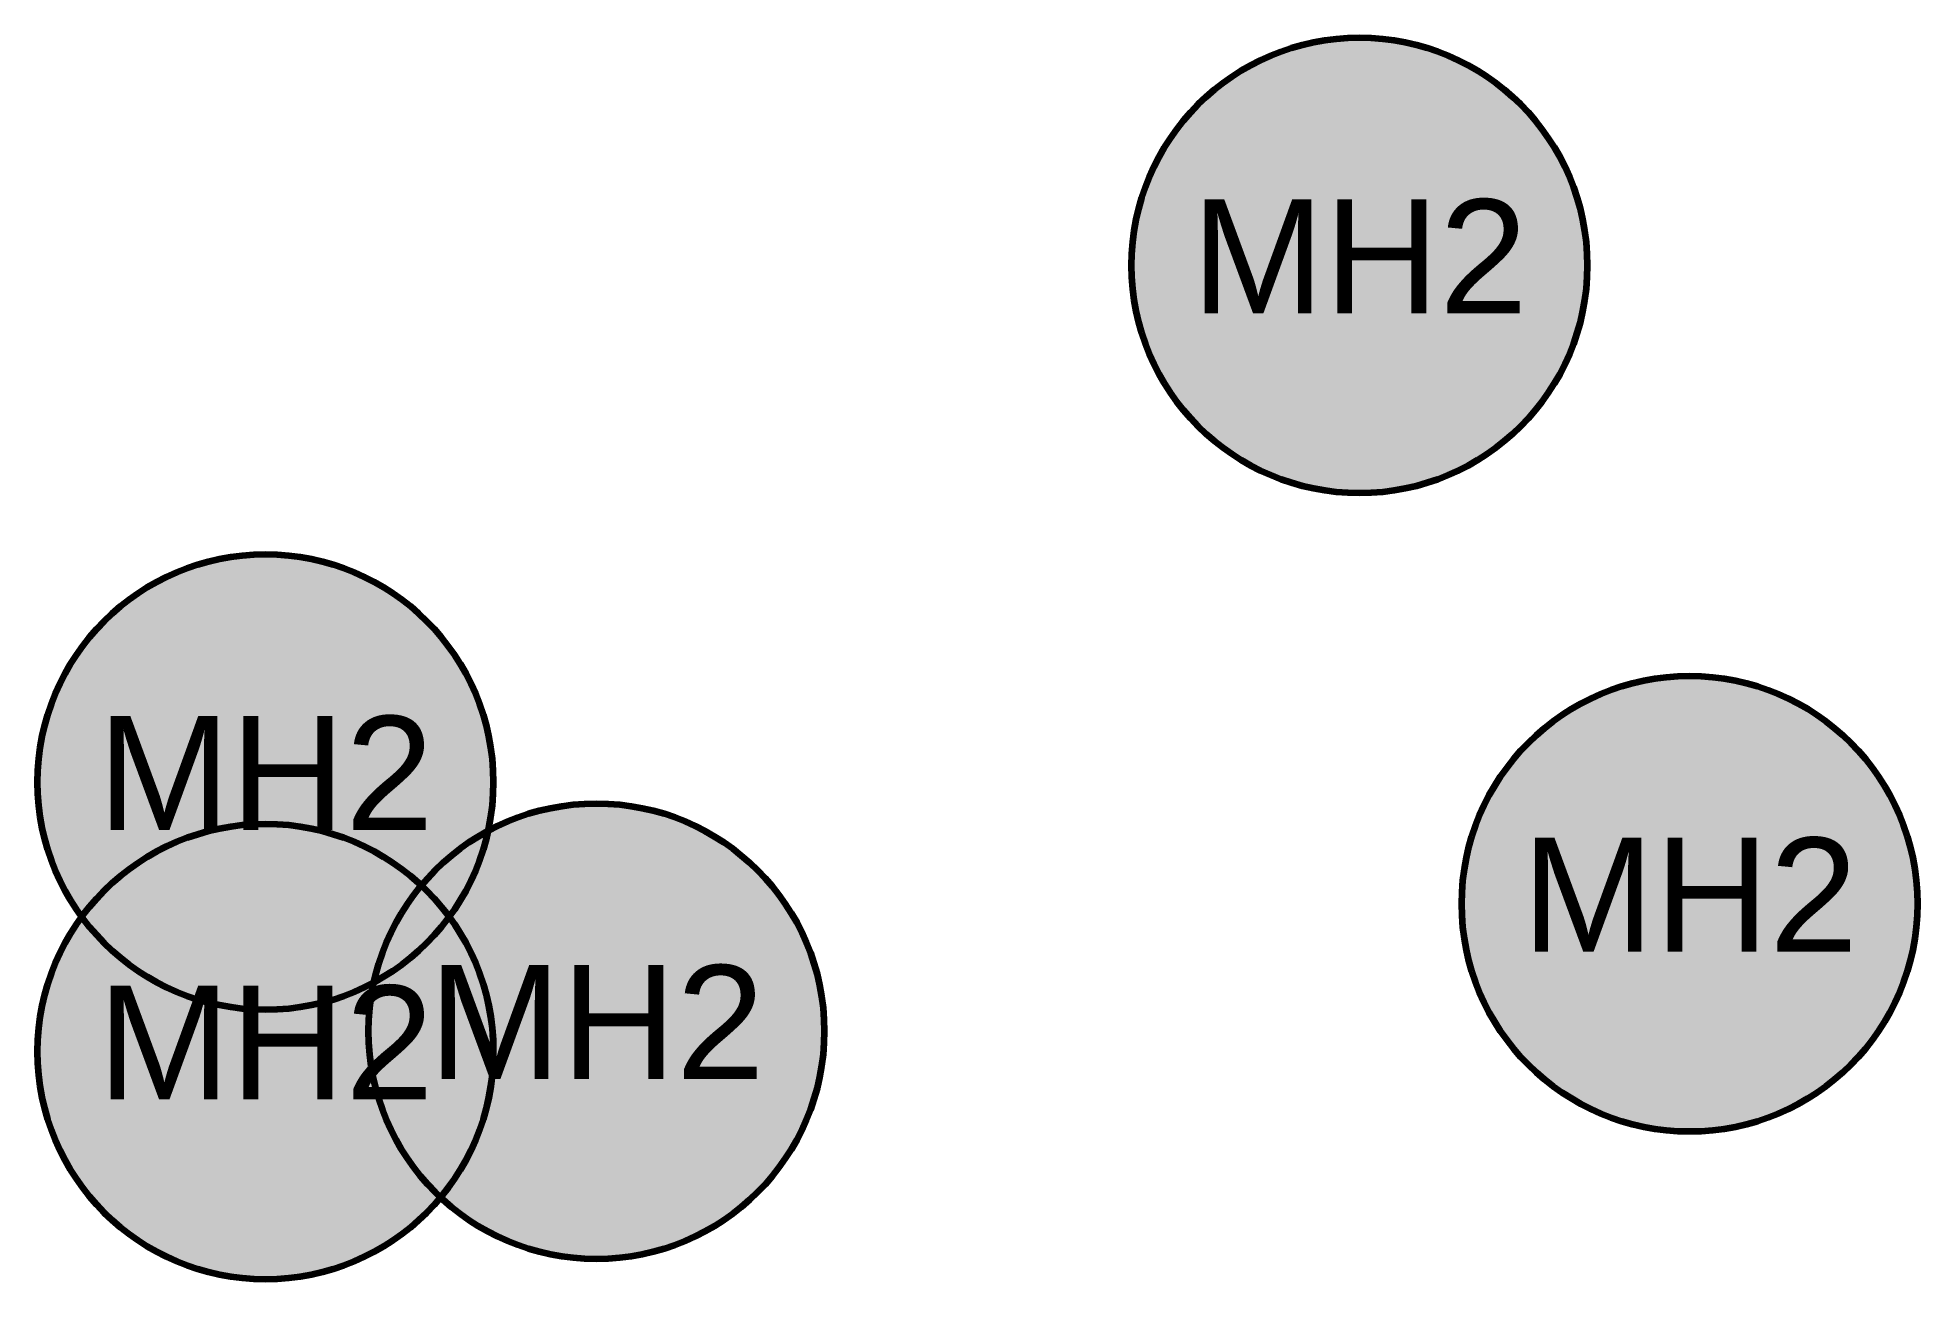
# Model space of a CAD drawing. Header units: millimetres. Extents: x 4167 to 8975, y 2111 to 5892.
# Drawn here: x 8933.76 to 8975.02, y 5864.76 to 5892.01 of the extents above.
import ezdxf

# ---------------------------------------------------------------- set-up
doc = ezdxf.new("R2010")
doc.units = ezdxf.units.MM
for name, color, linetype, lineweight in [('Manhole', 106, 'Continuous', 100), ('Manhole No', 7, 'Continuous', 30), ('Pipe', 170, 'Continuous', 35)]:
    doc.layers.add(name, color=color, linetype=linetype, lineweight=lineweight)
doc.styles.get("Standard").update_dxf_attribs({"font": 'arial.ttf'})

# ---------------------------------------------------------------- blocks, each defined once
blk = doc.blocks.new('Manhole')
at = {"layer": 'Manhole'}
h = blk.add_hatch(color=256, dxfattribs=at)
h.dxf.hatch_style = 1
h.paths.add_polyline_path([(4471.945, 3000.514, 1), (4461.945, 3000.514, 1)])
blk.add_circle((4466.945, 3000.514), 5, dxfattribs=at)
at = {"layer": 'Manhole No'}
blk.add_text('MH2', height=2.5, dxfattribs=at).set_placement((4463.265, 2999.464))

msp = doc.modelspace()

# ---------------------------------------------------------------- hatches: boundary and pattern name
at = {"layer": 'Manhole'}
h = msp.add_hatch(color=256, dxfattribs=at)
h.dxf.hatch_style = 1
h.paths.add_polyline_path([(8943.764, 5875.674, 1), (8933.764, 5875.674, 1)])
h = msp.add_hatch(color=256, dxfattribs=at)
h.dxf.hatch_style = 1
h.paths.add_polyline_path([(8975.018, 5873.003, 1), (8965.018, 5873.003, 1)])
h = msp.add_hatch(color=256, dxfattribs=at)
h.dxf.hatch_style = 1
h.paths.add_polyline_path([(8951.027, 5870.207, 1), (8941.027, 5870.207, 1)])
h = msp.add_hatch(color=256, dxfattribs=at)
h.dxf.hatch_style = 1
h.paths.add_polyline_path([(8943.764, 5869.76, 1), (8933.764, 5869.76, 1)])
h = msp.add_hatch(color=256, dxfattribs=at)
h.dxf.hatch_style = 1
h.paths.add_polyline_path([(8943.764, 5869.76, 1), (8933.764, 5869.76, 1)])

# ---------------------------------------------------------------- linework, layer by layer
for centre in [(8938.764, 5875.674), (8970.018, 5873.003), (8946.027, 5870.207), (8938.764, 5869.76), (8938.764, 5869.76)]:
    msp.add_circle(centre, 5, dxfattribs=at)

# ---------------------------------------------------------------- block references
at = {"layer": 'Pipe'}
for p in [(4495.827, 2886.5), (4471.82, 2869.246), (4471.82, 2869.246), (4471.82, 2869.246), (4471.82, 2869.246), (4471.82, 2869.246)]:
    msp.add_blockref('Manhole', p, dxfattribs=at)

# ---------------------------------------------------------------- texts
at = {"layer": 'Manhole No'}
for p in [(8935.085, 5874.625), (8966.338, 5871.954), (8942.347, 5869.157), (8935.085, 5868.71), (8935.085, 5868.71)]:
    msp.add_text('MH2', height=2.5, dxfattribs=at).set_placement(p)

doc.saveas('drawing.dxf')
